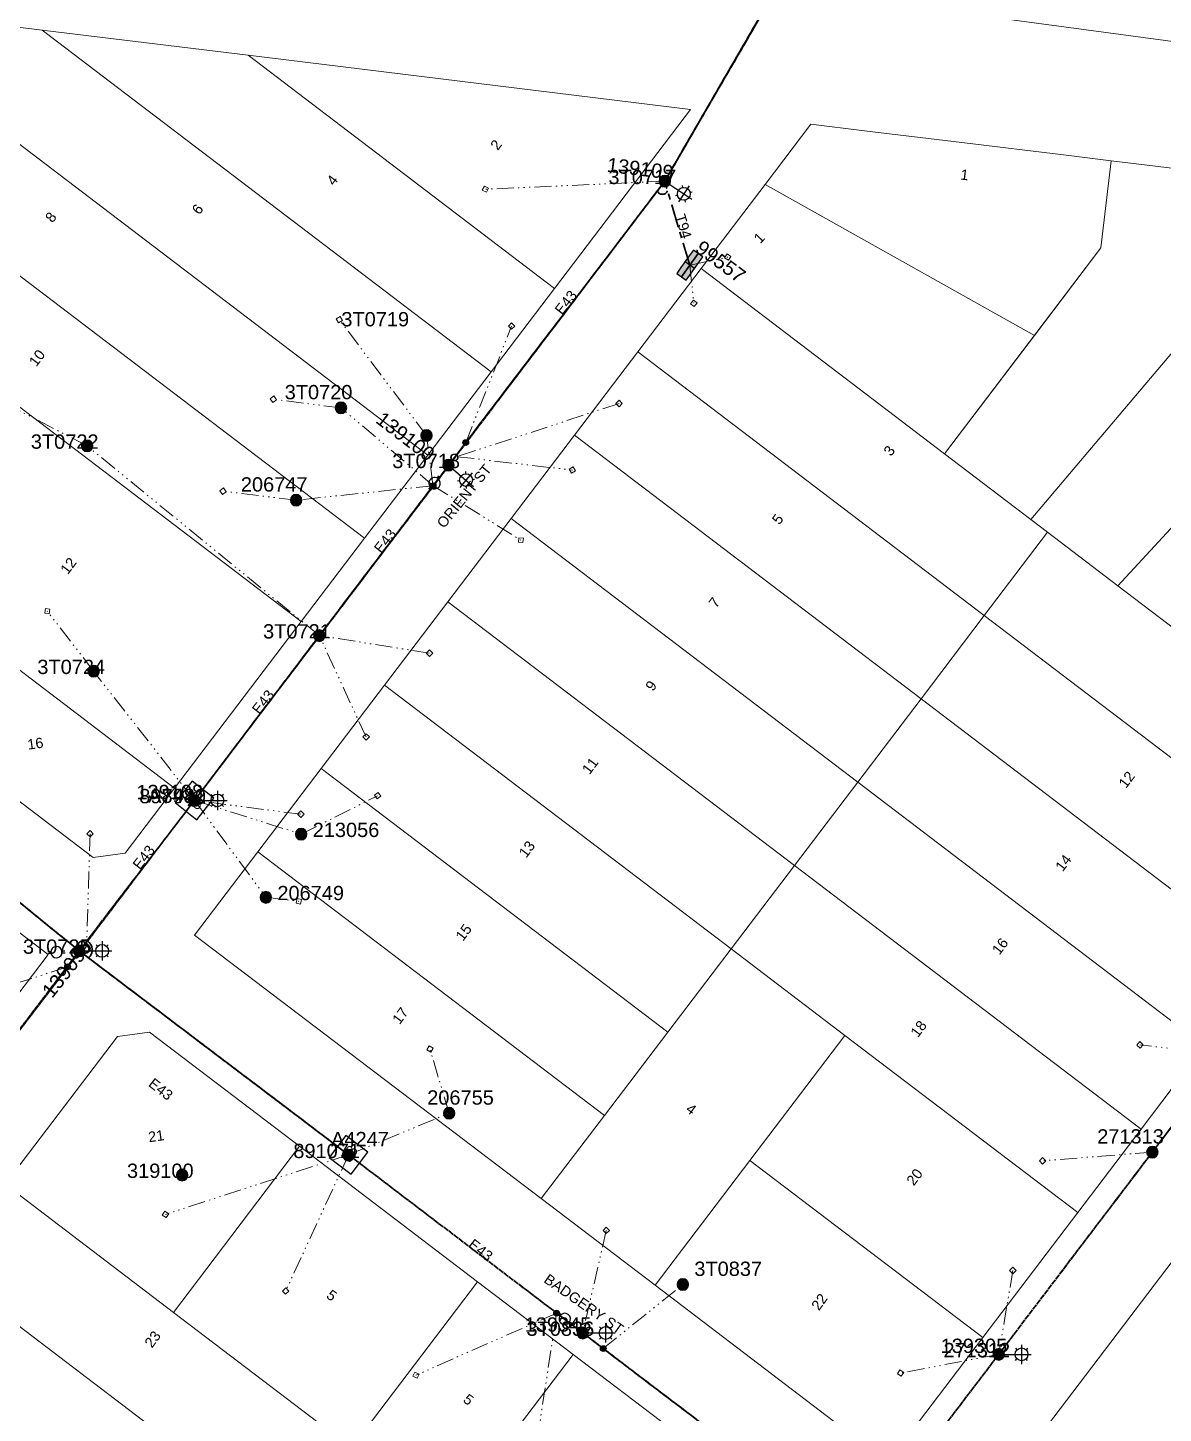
# Model space of a CAD drawing. Header units: metres. Extents: x 264899 to 270320, y 6185871 to 6191197.
# Drawn here: x 267766.3 to 267964.8, y 6186926.6 to 6187168.9 of the extents above; entities that cross this region are included whole.
import ezdxf
from ezdxf.enums import TextEntityAlignment as Align

# ---------------------------------------------------------------- set-up
doc = ezdxf.new("R2010")
doc.units = ezdxf.units.M
for name, pattern in [('Cable Exist OH', [1, 1, 0]), ('Cable Exist UG', [7, 4, -1, 1, -1]), ('PHANTOMX2', [6.6, 3, -0.75, 0.2, -0.75, 0.2, -0.75, 0.2, -0.75])]:
    doc.linetypes.add(name, pattern=pattern)
doc.layers.get('0').update_dxf_attribs({"color": 6})
for name, color, linetype, lineweight in [('_User_HV_Exist', 1, 'Continuous', 35), ('_User_LV_Exist', 5, 'Continuous', 35), ('Cadastre Land Parcels_SP_EXT', 118, 'Continuous', 15), ('Cadastre Roads_SP_EXT', 218, 'Continuous', 15), ('Mains_HV_EXT', 13, 'Continuous', 25), ('Mains_LV_EXT', 163, 'Continuous', 25), ('Mains_SL_EXT', 131, 'Continuous', 25), ('Services_SP_EXT', 42, 'PHANTOMX2', 20)]:
    doc.layers.add(name, color=color, linetype=linetype, lineweight=lineweight)
for name, color, linetype in [('Equip_LV_EXT', 7, 'Continuous'), ('Equip_SP_HV_EXT', 7, 'Continuous'), ('Equip_SP_LV_EXT', 7, 'Continuous'), ('Equip_SP_SL_EXT', 7, 'Continuous'), ('OH_Details_SP_MISC', 7, 'Continuous'), ('SupportsOH_SP_TR_HV_LV_SL_EXT', 7, 'Continuous'), ('SupportsUG_SP_LV_EXT', 7, 'Continuous')]:
    doc.layers.add(name, color=color, linetype=linetype)
doc.layers.get('0').freeze()
doc.styles.add('iecARIAL', font='arial.ttf', dxfattribs={"height": 2})
doc.styles.add('POLE_LABEL', font='arial.ttf', dxfattribs={"height": 2})
doc.styles.add('SL_LABEL', font='arial.ttf', dxfattribs={"height": 2})
doc.styles.get("Standard").update_dxf_attribs({"font": 'arial.ttf'})
doc.linetypes.add('Cable E UG', pattern='A,5,-0.1,["E",Standard,S=1.5,R=0,X=0,Y=-0.75],-1.45', length=6.55)

# ---------------------------------------------------------------- blocks, each defined once
blk = doc.blocks.new('PILLAR_EXT')
blk.add_hatch(color=256).paths.add_polyline_path([(-2.5, 1), (-2.5, -1), (2.5, -1), (2.5, 1)])
for p, q in [((-2.5, 0), (2.5, 0)), ((0, 1), (0, -1))]:
    blk.add_line(p, q)
at = {"ltscale": 10}
blk.add_line((2.5, 0), (-2.5, 0), dxfattribs=at)
blk.add_lwpolyline([(-2.5, -1), (-1.25, -1), (1.25, -1), (2.5, -1), (2.5, 1), (-2.5, 1)], close=True)
at = {"width": 0.9, "flags": 8}
blk.add_attdef('ASSET_NUM', text='', height=2, rotation=90, dxfattribs=at).set_placement((-2, 4), align=Align.MIDDLE_LEFT)
for tag, p, flags in [('OWNED_BY', (0, -0.2), 9), ('STATE', (0, -0.4), 9), ('SUPPORT_TYPE', (0, -0.6), 9), ('STREETNAME', (0, -1.8), 9), ('SUBURB', (0, -2), 1), ('USAGE', (0, -0.8), 9), ('LEGEND', (0, -1), 9), ('LOCATION', (0, -1.2), 9), ('NOTES', (0, -1.4), 9), ('PARENT', (0, -1.6), 9)]:
    blk.add_attdef(tag, p, '', height=0.2, dxfattribs=dict(flags=flags))
blk = doc.blocks.new('LV_OH_LINKS_OPEN_EXT')
for p, q in [((-0.17, 4.97), (-0.17, 5.46)), ((0.17, 4.97), (0.17, 5.46)), ((-0.17, 3), (-0.17, 2.5)), ((0.17, 3), (0.17, 2.5))]:
    blk.add_line(p, q)
blk.add_lwpolyline([(0, 2.99, 1), (0, 4.98, 1)], format="xyb", close=True)
at = {"flags": 9}
for tag, p in [('ACTUAL_STATUS', (0, 0)), ('CONSTRUCTED_VOLTAGE', (0, -0.2)), ('OPERATING_VOLTAGE', (0, -0.6)), ('ORIENTATION', (0, -0.8)), ('OWNED_BY', (0, -1)), ('STATE', (0, -1.2)), ('SWITCH_TYPE', (0, -1.4)), ('NO_PHASES', (0, -0.4)), ('USAGE', (0, -1.6)), ('LEGEND', (0, -1.8)), ('NOTES', (0, -2))]:
    blk.add_attdef(tag, text='', height=0.2, dxfattribs=at).set_placement(p, align=Align.MIDDLE_LEFT)
at = {"flags": 1}
blk.add_attdef('Z', (0, 0), '', height=0.2, dxfattribs=at)
blk = doc.blocks.new('SL_LANTERN_EXT')
at = {"flags": 9}
for tag, p in [('LRATECODE', (-7.4, 0)), ('LOUTREACHVOCAB', (-7.2, 0)), ('LOUTREACH', (-7, 0)), ('LANTNUMBER', (-6.6, 0)), ('LNEW', (-6.4, 0)), ('LMASTVOCAB', (-6.2, 0)), ('LMAST', (-6, 0)), ('LLAMPVOCAB', (-5.8, 0)), ('LLAMP', (-5.6, 0)), ('LEXIST', (-5.4, 0)), ('LCHARGE3PERCENT', (-5.2, 0)), ('LCHARGE3', (-5, 0)), ('LCHARGE2PERCENT', (-4.8, 0)), ('LCHARGE2', (-4.6, 0)), ('LCHARGE1PERCENT', (-4.4, 0)), ('LCHARGE1', (-4.2, 0)), ('LCATEGORY', (-4, 0)), ('LBRACKETVOCAB', (-3.8, 0)), ('LBRACKET', (-3.6, 0)), ('LKINGHEIGHT', (-3.4, 0)), ('CREPLACE', (-3.2, 0)), ('CREMOVE', (-3, 0)), ('CNUMBER', (-2.8, 0)), ('CNEW', (-2.6, 0)), ('CEXIST', (-2.4, 0)), ('USAGE', (-2.2, 0)), ('STATE', (-2, 0)), ('OWNED_BY', (-1.8, 0)), ('ORIENTATION', (-1.6, 0)), ('OPERATING_VOLTAGE', (-1.4, 0)), ('NO_PHASES', (-1.2, 0)), ('LANTERN_TYPE', (-1, 0)), ('LANTERN_PURPOSE', (-0.8, 0)), ('CONTROL_TYPE', (-0.6, 0)), ('CONSTRUCTED_VOLTAGE', (-0.4, 0))]:
    blk.add_attdef(tag, text='', height=0.001, rotation=270, dxfattribs=at).set_placement(p, align=Align.MIDDLE_LEFT)
at = {"style": 'SL_LABEL', "flags": 9}
blk.add_attdef('STREET_CODE', text='', height=0.001, rotation=270, dxfattribs=at).set_placement((0, 0), align=Align.MIDDLE_LEFT)
at = {"flags": 1}
blk.add_attdef('Z', (0, 0), '', height=0.001, rotation=270, dxfattribs=at)
at = {"width": 0.9}
blk.add_attdef('LNUMBER', text='', height=1, dxfattribs=at).set_placement((7, -1), align=Align.MIDDLE_LEFT)
at = {"flags": 9}
for tag, p in [('LREMOVE', (0, -7.6)), ('LREPLACE', (0, -7.8)), ('LTYPE', (0, -8)), ('LTYPEVOCAB', (0, -8.2)), ('LEGEND', (0, -8.4)), ('SUBURB', (0, -8.6)), ('STREETNAME', (0, -8.8)), ('LOCATION', (0, -9)), ('NOTES', (0, -9.2)), ('MAINTAINED_BY', (0, -9.86))]:
    blk.add_attdef(tag, text='', height=0.001, dxfattribs=at).set_placement(p, align=Align.MIDDLE_LEFT)
blk.add_attdef('OPERATED_BY', (0, -9.61), '', height=0.001, dxfattribs=at)
blk.add_wipeout([(5.69, 0), (5.06, -1.06), (4, -1.69), (2.94, -1.06), (2.31, 0), (2.94, 1.06), (4, 1.69), (5.06, 1.06)])
for p, q in [((0, 0), (4, 0)), ((2.94, 1.06), (3.2, 0.8)), ((4, 1.69), (4, 0)), ((5.06, 1.06), (4.8, 0.8)), ((2.94, -1.06), (3.2, -0.8)), ((4, 0), (5.69, 0)), ((4, 0), (4, -1.69)), ((5.06, -1.06), (4.8, -0.8))]:
    blk.add_line(p, q)
blk.add_circle((4, 0), 1.12)
blk = doc.blocks.new('*U234')
at = {"flags": 9}
for tag, p in [('LRATECODE', (-7.4, 0)), ('LOUTREACHVOCAB', (-7.2, 0)), ('LOUTREACH', (-7, 0)), ('LANTNUMBER', (-6.6, 0)), ('LNEW', (-6.4, 0)), ('LMASTVOCAB', (-6.2, 0)), ('LMAST', (-6, 0)), ('LLAMPVOCAB', (-5.8, 0)), ('LLAMP', (-5.6, 0)), ('LEXIST', (-5.4, 0)), ('LCHARGE3PERCENT', (-5.2, 0)), ('LCHARGE3', (-5, 0)), ('LCHARGE2PERCENT', (-4.8, 0)), ('LCHARGE2', (-4.6, 0)), ('LCHARGE1PERCENT', (-4.4, 0)), ('LCHARGE1', (-4.2, 0)), ('LCATEGORY', (-4, 0)), ('LBRACKETVOCAB', (-3.8, 0)), ('LBRACKET', (-3.6, 0)), ('LKINGHEIGHT', (-3.4, 0)), ('CREPLACE', (-3.2, 0)), ('CREMOVE', (-3, 0)), ('CNUMBER', (-2.8, 0)), ('CNEW', (-2.6, 0)), ('CEXIST', (-2.4, 0)), ('USAGE', (-2.2, 0)), ('STATE', (-2, 0)), ('OWNED_BY', (-1.8, 0)), ('ORIENTATION', (-1.6, 0)), ('OPERATING_VOLTAGE', (-1.4, 0)), ('NO_PHASES', (-1.2, 0)), ('LANTERN_TYPE', (-1, 0)), ('LANTERN_PURPOSE', (-0.8, 0)), ('CONTROL_TYPE', (-0.6, 0)), ('CONSTRUCTED_VOLTAGE', (-0.4, 0))]:
    blk.add_attdef(tag, text='', height=0.001, rotation=270, dxfattribs=at).set_placement(p, align=Align.MIDDLE_LEFT)
at = {"style": 'SL_LABEL', "flags": 9}
blk.add_attdef('STREET_CODE', text='', height=0.001, rotation=270, dxfattribs=at).set_placement((0, 0), align=Align.MIDDLE_LEFT)
at = {"flags": 1}
blk.add_attdef('Z', (0, 0), '', height=0.001, rotation=270, dxfattribs=at)
at = {"flags": 9}
for tag, p in [('LREMOVE', (0, -7.6)), ('LREPLACE', (0, -7.8)), ('LTYPE', (0, -8)), ('LTYPEVOCAB', (0, -8.2)), ('LEGEND', (0, -8.4)), ('SUBURB', (0, -8.6)), ('STREETNAME', (0, -8.8)), ('LOCATION', (0, -9)), ('NOTES', (0, -9.2)), ('MAINTAINED_BY', (0, -9.86))]:
    blk.add_attdef(tag, text='', height=0.001, dxfattribs=at).set_placement(p, align=Align.MIDDLE_LEFT)
blk.add_attdef('OPERATED_BY', (0, -9.61), '', height=0.001, dxfattribs=at)
blk.add_wipeout([(4.33, -3.69), (3.16, -4.09), (1.95, -3.88), (1.55, -2.71), (1.76, -1.5), (2.93, -1.1), (4.14, -1.31), (4.54, -2.48)])
for p, q in [((0, 0), (3.04, -2.59)), ((2.93, -1.1), (2.95, -1.47)), ((4.14, -1.31), (3.04, -2.59)), ((1.55, -2.71), (1.92, -2.68)), ((3.04, -2.59), (1.95, -3.88)), ((3.04, -2.59), (4.33, -3.69)), ((3.16, -4.09), (3.13, -3.72)), ((4.54, -2.48), (4.17, -2.51))]:
    blk.add_line(p, q)
blk.add_circle((3.04, -2.59), 1.12)
at = {"width": 0.9}
blk.add_attdef('LNUMBER', text='', height=1, rotation=319.5603, dxfattribs=at).set_placement((4.68, -5.3), align=Align.MIDDLE_LEFT)
blk = doc.blocks.new('*U233')
at = {"flags": 9}
for tag, p in [('LRATECODE', (-7.4, 0)), ('LOUTREACHVOCAB', (-7.2, 0)), ('LOUTREACH', (-7, 0)), ('LANTNUMBER', (-6.6, 0)), ('LNEW', (-6.4, 0)), ('LMASTVOCAB', (-6.2, 0)), ('LMAST', (-6, 0)), ('LLAMPVOCAB', (-5.8, 0)), ('LLAMP', (-5.6, 0)), ('LEXIST', (-5.4, 0)), ('LCHARGE3PERCENT', (-5.2, 0)), ('LCHARGE3', (-5, 0)), ('LCHARGE2PERCENT', (-4.8, 0)), ('LCHARGE2', (-4.6, 0)), ('LCHARGE1PERCENT', (-4.4, 0)), ('LCHARGE1', (-4.2, 0)), ('LCATEGORY', (-4, 0)), ('LBRACKETVOCAB', (-3.8, 0)), ('LBRACKET', (-3.6, 0)), ('LKINGHEIGHT', (-3.4, 0)), ('CREPLACE', (-3.2, 0)), ('CREMOVE', (-3, 0)), ('CNUMBER', (-2.8, 0)), ('CNEW', (-2.6, 0)), ('CEXIST', (-2.4, 0)), ('USAGE', (-2.2, 0)), ('STATE', (-2, 0)), ('OWNED_BY', (-1.8, 0)), ('ORIENTATION', (-1.6, 0)), ('OPERATING_VOLTAGE', (-1.4, 0)), ('NO_PHASES', (-1.2, 0)), ('LANTERN_TYPE', (-1, 0)), ('LANTERN_PURPOSE', (-0.8, 0)), ('CONTROL_TYPE', (-0.6, 0)), ('CONSTRUCTED_VOLTAGE', (-0.4, 0))]:
    blk.add_attdef(tag, text='', height=0.001, rotation=270, dxfattribs=at).set_placement(p, align=Align.MIDDLE_LEFT)
at = {"style": 'SL_LABEL', "flags": 9}
blk.add_attdef('STREET_CODE', text='', height=0.001, rotation=270, dxfattribs=at).set_placement((0, 0), align=Align.MIDDLE_LEFT)
at = {"flags": 1}
blk.add_attdef('Z', (0, 0), '', height=0.001, rotation=270, dxfattribs=at)
at = {"flags": 9}
for tag, p in [('LREMOVE', (0, -7.6)), ('LREPLACE', (0, -7.8)), ('LTYPE', (0, -8)), ('LTYPEVOCAB', (0, -8.2)), ('LEGEND', (0, -8.4)), ('SUBURB', (0, -8.6)), ('STREETNAME', (0, -8.8)), ('LOCATION', (0, -9)), ('NOTES', (0, -9.2)), ('MAINTAINED_BY', (0, -9.86))]:
    blk.add_attdef(tag, text='', height=0.001, dxfattribs=at).set_placement(p, align=Align.MIDDLE_LEFT)
blk.add_attdef('OPERATED_BY', (0, -9.61), '', height=0.001, dxfattribs=at)
blk.add_wipeout([(4.74, -3.14), (3.63, -3.68), (2.4, -3.62), (1.86, -2.51), (1.93, -1.28), (3.04, -0.74), (4.27, -0.8), (4.8, -1.91)])
for p, q in [((0, 0), (3.33, -2.21)), ((3.33, -2.21), (2.4, -3.62)), ((3.04, -0.74), (3.11, -1.11)), ((4.27, -0.8), (3.33, -2.21)), ((3.33, -2.21), (4.74, -3.14)), ((4.8, -1.91), (4.44, -1.99)), ((1.86, -2.51), (2.23, -2.43)), ((3.63, -3.68), (3.56, -3.31))]:
    blk.add_line(p, q)
blk.add_circle((3.33, -2.21), 1.12)
at = {"width": 0.9}
blk.add_attdef('LNUMBER', text='', height=1, rotation=326.4506, dxfattribs=at).set_placement((5.28, -4.7), align=Align.MIDDLE_LEFT)
blk = doc.blocks.new('CCP_EXT')
at = {"flags": 9}
blk.add_attdef('NOTES', text='', height=0.2, dxfattribs=at).set_placement((0, -2), align=Align.MIDDLE_LEFT)
blk.add_wipeout([(0, 0.57), (0.57, 0), (0, -0.57), (-0.57, 0)])
blk.add_lwpolyline([(-0.57, 0), (0, 0.57), (0.57, 0), (0, -0.57), (-0.57, 0)])
at = {"flags": 1}
blk.add_attdef('Z', (0, 0), '', height=0.2, dxfattribs=at)
at = {"flags": 9}
for tag, p in [('CCP_TYPE', (0, 0)), ('CONSTRUCTED_VOLTAGE', (0, -0.2)), ('OPERATING_VOLTAGE', (0, -0.6)), ('ORIENTATION', (0, -0.8)), ('OWNED_BY', (0, -1)), ('STATE', (0, -1.8)), ('NO_PHASES', (0, -0.4)), ('USAGE', (0, -1.2)), ('LEGEND', (0, -1.4)), ('LIFE_SUPPORT', (0, -1.6))]:
    blk.add_attdef(tag, text='', height=0.2, dxfattribs=at).set_placement(p, align=Align.MIDDLE_LEFT)
blk = doc.blocks.new('POLE_EXT')
blk.add_hatch(color=256).paths.add_polyline_path([(-1, 0, 1), (1, 0, 1)])
blk.add_lwpolyline([(-1, 0, 1), (1, 0, 1)], format="xyb", close=True)
at = {"flags": 8}
blk.add_attdef('pNumber', text='', height=2, dxfattribs=at).set_placement((2.5, 2.5), align=Align.MIDDLE_CENTER)
at = {"style": 'POLE_LABEL', "flags": 9}
for tag, p in [('STRUCTURE_PLANT_NUMBER', (1.35, 0.03)), ('STREET_CODE', (1.35, -0.2))]:
    blk.add_attdef(tag, text='', height=0.2, dxfattribs=at).set_placement(p, align=Align.MIDDLE_LEFT)
at = {"flags": 9}
for tag, p in [('OWNED_BY', (1.35, -0.4)), ('SPECIAL_USE', (1.35, -0.8)), ('STATE', (1.35, -1)), ('cLV', (1.35, -1.4)), ('hDepth', (1.35, -1.6)), ('hDia', (1.35, -1.8)), ('cHV', (1.35, -2)), ('PARENT', (1.35, -0.6)), ('USAGE', (1.35, -1.2)), ('LBRACKET', (1.35, -2.2)), ('LExisting', (1.35, -2.4)), ('cLinedev', (1.35, -3.4)), ('pExisting', (1.35, -3.8)), ('pFooting', (1.35, -4.4)), ('pNew', (1.35, -4.6)), ('LANTNUMBER', (1.35, -2.6)), ('LOther', (1.35, -2.8)), ('LRemove', (1.35, -3)), ('LEGEND', (1.35, -3.2)), ('LOCATION', (1.35, -3.6)), ('PFNUMBER', (1.35, -4)), ('NEWPFNUMBER', (1.35, -4.2)), ('pRelocate', (1.35, -5)), ('pRemove', (1.35, -5.2)), ('pReplace', (1.35, -5.4)), ('pStay', (1.35, -5.6)), ('pType', (1.35, -5.8)), ('cspan', (1.35, -6)), ('STREETNAME', (1.35, -6.2)), ('SUBURB', (1.35, -6.4)), ('OPERATED_BY', (1.36, -7.01)), ('NOTES', (1.35, -6.6)), ('MAINTAINED_BY', (1.36, -6.81))]:
    blk.add_attdef(tag, text='', height=0.2, dxfattribs=at).set_placement(p, align=Align.MIDDLE_LEFT)
at = {"flags": 1}
blk.add_attdef('Z', (1.35, -7.33), '', height=0.2, dxfattribs=at)
blk = doc.blocks.new('*U235')
blk.add_hatch(color=256).paths.add_polyline_path([(-1, 0, 1), (1, 0, 1)])
blk.add_lwpolyline([(-1, 0, 1), (1, 0, 1)], format="xyb", close=True)
at = {"flags": 8}
blk.add_attdef('pNumber', text='', height=2, dxfattribs=at).set_placement((-2.53, 20.08), align=Align.MIDDLE_CENTER)
at = {"style": 'POLE_LABEL', "flags": 9}
for tag, p in [('STRUCTURE_PLANT_NUMBER', (-3.67, 17.6)), ('STREET_CODE', (-3.67, 17.38))]:
    blk.add_attdef(tag, text='', height=0.2, dxfattribs=at).set_placement(p, align=Align.MIDDLE_LEFT)
at = {"flags": 9}
for tag, p in [('OWNED_BY', (-3.67, 17.18)), ('PARENT', (-3.67, 16.98)), ('SPECIAL_USE', (-3.67, 16.78)), ('STATE', (-3.67, 16.58)), ('cLV', (-3.67, 16.18)), ('cHV', (-3.67, 15.58)), ('USAGE', (-3.67, 16.38)), ('hDepth', (-3.67, 15.98)), ('hDia', (-3.67, 15.78)), ('LBRACKET', (-3.67, 15.38)), ('LExisting', (-3.67, 15.18)), ('LANTNUMBER', (-3.67, 14.98)), ('LOther', (-3.67, 14.78)), ('LRemove', (-3.67, 14.58)), ('cLinedev', (-3.67, 14.18)), ('pExisting', (-3.67, 13.78)), ('pFooting', (-3.67, 13.18)), ('pNew', (-3.67, 12.98)), ('pRelocate', (-3.67, 12.58)), ('pRemove', (-3.67, 12.38)), ('pReplace', (-3.67, 12.18)), ('LEGEND', (-3.67, 14.38)), ('LOCATION', (-3.67, 13.98)), ('PFNUMBER', (-3.67, 13.58)), ('NEWPFNUMBER', (-3.67, 13.38)), ('pStay', (-3.67, 11.98)), ('pType', (-3.67, 11.78)), ('cspan', (-3.67, 11.58)), ('STREETNAME', (-3.67, 11.38)), ('SUBURB', (-3.67, 11.18)), ('OPERATED_BY', (-3.67, 10.56)), ('NOTES', (-3.67, 10.98)), ('MAINTAINED_BY', (-3.67, 10.76))]:
    blk.add_attdef(tag, text='', height=0.2, dxfattribs=at).set_placement(p, align=Align.MIDDLE_LEFT)
at = {"flags": 1}
blk.add_attdef('Z', (-3.67, 10.25), '', height=0.2, dxfattribs=at)
blk = doc.blocks.new('HV_LOAD_BREAK_EXT')
blk.add_lwpolyline([(-2.4, -2.4), (2.4, -2.4), (2.4, 2.4), (-2.4, 2.4)], close=True)
at = {"insert": (-1.1, 0.99), "char_height": 2, "width": 2.9628, "attachment_point": 1}
blk.add_mtext('{\\Fisocp|c0;LB}', dxfattribs=at)
for tag, height, flags, p in [('ASSET_NUM', 2.5, 8, (2, 2)), ('STREET_CODE', 0.2, 9, (1.5, 0)), ('ACTUAL_STATUS', 0.2, 9, (1.5, -0.2)), ('CONSTRUCTED_VOLTAGE', 0.2, 9, (1.5, -0.4)), ('OPERATING_VOLTAGE', 0.2, 9, (1.5, -0.8)), ('ORIENTATION', 0.2, 9, (1.5, -1)), ('OWNED_BY', 0.2, 9, (1.5, -1.2)), ('OPERATED_BY', 0.2, 9, (1.5, -1.4)), ('STATE', 0.2, 9, (1.5, -1.8)), ('SWITCH_TYPE', 0.2, 9, (1.5, -2)), ('NO_PHASES', 0.2, 9, (1.5, -0.6)), ('MAINTAINED_BY', 0.2, 9, (1.5, -1.6)), ('USAGE', 0.2, 9, (1.5, -2.2)), ('LEGEND', 0.2, 9, (1.5, -2.4)), ('STREETNAME', 0.2, 9, (1.5, -2.8)), ('SUBURB', 0.2, 9, (1.5, -3)), ('Z', 0.2, 1, (1.5, -3.6)), ('LOCATION', 0.2, 9, (1.5, -2.6)), ('NOTES', 0.2, 9, (1.5, -3.2)), ('LABEL_ALIGNMENT', 0.2, 9, (1.5, -3.4))]:
    blk.add_attdef(tag, text='', height=height, dxfattribs=dict(flags=flags)).set_placement(p, align=Align.MIDDLE_LEFT)
blk = doc.blocks.new('CONNECTOR_NODE_EXT')
h = blk.add_hatch(color=256)
edge = h.paths.add_edge_path()
edge.add_arc((0, 0), 0.5, 0, 360)
blk.add_circle((0, 0), 0.5)
at = {"flags": 1}
blk.add_attdef('Z', (0, 0), '', height=0.2, dxfattribs=at)
at = {"flags": 9}
for tag, p in [('CONNECTOR_TYPE', (0, 0)), ('CONSTRUCTED_VOLTAGE', (0, -0.2)), ('OPERATING_VOLTAGE', (0, -0.6)), ('ORIENTATION', (0, -0.8)), ('SUBTYPE', (0, -1)), ('NO_PHASES', (0, -0.4)), ('USAGE', (0, -1.2)), ('NOTES', (0, -1.4))]:
    blk.add_attdef(tag, text='', height=0.2, dxfattribs=at).set_placement(p, align=Align.MIDDLE_LEFT)

msp = doc.modelspace()

# ---------------------------------------------------------------- linework, layer by layer
at = {"layer": '_User_LV_Exist', "linetype": 'Cable Exist OH'}
msp.add_lwpolyline([(267962.87, 6186972.27), (267975.82, 6186989.3)], dxfattribs=at)
at = {"layer": 'Cadastre Land Parcels_SP_EXT', "linetype": 'Continuous'}
for points in [[(268050.39, 6187176.95), (267930.75, 6187193.12), (267928.46, 6187176.05), (267927.87, 6187171.67), (267987.7, 6187163.64), (268047.52, 6187155.62), (268050.39, 6187176.95)], [(267836.21, 6187094.17), (267732.78, 6187172.87), (267730.61, 6187173.14), (267728.04, 6187153.49), (267825.14, 6187079.61), (267836.21, 6187094.17)], [(267847.28, 6187108.73), (267768.78, 6187168.47), (267732.78, 6187172.87), (267836.21, 6187094.17), (267847.28, 6187108.73)], [(267858.35, 6187123.3), (267804.78, 6187164.07), (267768.78, 6187168.47), (267847.28, 6187108.73), (267858.35, 6187123.3)], [(267882.15, 6187154.6), (267804.78, 6187164.07), (267858.35, 6187123.3), (267882.15, 6187154.6)], [(267825.14, 6187079.61), (267728.04, 6187153.49), (267725.3, 6187132.61), (267746.21, 6187116.7), (267814.08, 6187065.05), (267825.14, 6187079.61)], [(267953.85, 6187130.38), (267955.68, 6187145.63), (267947.81, 6187146.59), (267929.58, 6187148.82), (267912.54, 6187150.89), (267903.18, 6187152.04), (267895.17, 6187141.49), (267942.24, 6187115.1), (267953.85, 6187130.38)], [(267985.68, 6187122.99), (267974.24, 6187124.38), (267976.49, 6187143.09), (267955.68, 6187145.63), (267953.85, 6187130.38), (267926.51, 6187094.39), (267941.62, 6187082.89), (267973.81, 6187120.91), (267984.32, 6187119.63), (268038.56, 6187078.55), (268040.67, 6187081.33), (267985.68, 6187122.99)], [(267942.24, 6187115.1), (267895.17, 6187141.49), (267883.97, 6187126.76), (267926.51, 6187094.39), (267942.24, 6187115.1)], [(267951.37, 6186891.98), (268027.65, 6186987.38), (268104.55, 6187083.54), (268135.08, 6187122.3), (268099.25, 6187128.08), (267931.43, 6186907.18), (267924.18, 6186897.63), (267920.37, 6186892.61), (267939.94, 6186877.7), (267951.37, 6186891.98)], [(267944.55, 6187080.66), (267941.62, 6187082.89), (267926.51, 6187094.39), (267883.97, 6187126.76), (267872.9, 6187112.2), (267933.49, 6187066.09), (267944.55, 6187080.66)], [(267984.32, 6187119.63), (267973.81, 6187120.91), (267941.62, 6187082.89), (267944.55, 6187080.66), (267956.83, 6187071.32), (267968.22, 6187083.58), (267979.98, 6187096.24), (267992.13, 6187109.32), (268036.44, 6187075.76), (268038.56, 6187078.55), (267984.32, 6187119.63)], [(267814.08, 6187065.05), (267746.21, 6187116.7), (267740.73, 6187074.9), (267791.94, 6187035.92), (267814.08, 6187065.05)], [(267933.49, 6187066.09), (267872.9, 6187112.2), (267861.84, 6187097.63), (267922.42, 6187051.53), (267933.49, 6187066.09)], [(267922.42, 6187051.53), (267861.84, 6187097.63), (267850.77, 6187083.06), (267911.36, 6187036.96), (267922.42, 6187051.53)], [(268015.29, 6187047.92), (267968.22, 6187083.58), (267956.83, 6187071.32), (268005.14, 6187034.55), (268015.29, 6187047.92)], [(267911.36, 6187036.96), (267850.77, 6187083.06), (267839.7, 6187068.5), (267900.29, 6187022.39), (267911.36, 6187036.96)], [(268005.14, 6187034.55), (267956.83, 6187071.32), (267944.55, 6187080.66), (267933.49, 6187066.09), (267994.07, 6187019.99), (268005.14, 6187034.55)], [(267783.29, 6187024.54), (267791.94, 6187035.92), (267740.73, 6187074.9), (267737.99, 6187054), (267777.69, 6187023.78), (267783.29, 6187024.54)], [(267900.29, 6187022.39), (267839.7, 6187068.5), (267828.64, 6187053.93), (267889.22, 6187007.83), (267900.29, 6187022.39)], [(267994.07, 6187019.99), (267933.49, 6187066.09), (267922.42, 6187051.53), (267983.01, 6187005.42), (267994.07, 6187019.99)], [(267889.22, 6187007.83), (267828.64, 6187053.93), (267817.57, 6187039.36), (267878.16, 6186993.26), (267889.22, 6187007.83)], [(267983.01, 6187005.42), (267922.42, 6187051.53), (267911.36, 6187036.96), (267971.94, 6186990.85), (267983.01, 6187005.42)], [(267878.16, 6186993.26), (267817.57, 6187039.36), (267806.5, 6187024.8), (267867.09, 6186978.69), (267878.16, 6186993.26)], [(267971.94, 6186990.85), (267911.36, 6187036.96), (267900.29, 6187022.39), (267960.88, 6186976.28), (267971.94, 6186990.85)], [(267769.81, 6187006.81), (267732.8, 6187034.96), (267710.68, 6187005.85), (267747.69, 6186977.69), (267769.81, 6187006.81)], [(267867.09, 6186978.69), (267806.5, 6187024.8), (267795.44, 6187010.23), (267856.03, 6186964.13), (267867.09, 6186978.69)], [(267960.88, 6186976.28), (267900.29, 6187022.39), (267889.22, 6187007.83), (267909.12, 6186992.69), (267949.82, 6186961.71), (267960.88, 6186976.28)], [(267892.52, 6186970.83), (267909.12, 6186992.69), (267889.22, 6187007.83), (267878.16, 6186993.26), (267867.09, 6186978.69), (267856.03, 6186964.13), (267875.92, 6186948.99), (267892.52, 6186970.83)], [(267813.79, 6186973.29), (267787.54, 6186993.26), (267781.93, 6186992.5), (267762.31, 6186966.67), (267791.73, 6186944.24), (267813.79, 6186973.29)], [(267949.82, 6186961.71), (267909.12, 6186992.69), (267892.52, 6186970.83), (267933.22, 6186939.86), (267949.82, 6186961.71)], [(267844.91, 6186949.6), (267813.79, 6186973.29), (267791.73, 6186944.24), (267822.83, 6186920.53), (267844.91, 6186949.6)], [(267933.22, 6186939.86), (267892.52, 6186970.83), (267875.92, 6186948.99), (267916.62, 6186918.01), (267933.22, 6186939.86)], [(267822.83, 6186920.53), (267791.73, 6186944.24), (267762.31, 6186966.67), (267751.24, 6186952.11), (267811.76, 6186905.96), (267822.83, 6186920.53)], [(267811.76, 6186905.96), (267751.24, 6186952.11), (267740.18, 6186937.54), (267800.7, 6186891.39), (267811.76, 6186905.96)], [(267861.62, 6186936.88), (267844.91, 6186949.6), (267822.83, 6186920.53), (267839.53, 6186907.79), (267861.62, 6186936.88)], [(267878.33, 6186924.16), (267861.62, 6186936.88), (267839.53, 6186907.79), (267856.23, 6186895.06), (267878.33, 6186924.16)]]:
    msp.add_lwpolyline(points, close=True, dxfattribs=at)
at = {"layer": 'Mains_LV_EXT', "linetype": 'Continuous'}
for points in [[(267876.31, 6187140.37, 0.684414), (267878.11, 6187140.38)], [(267776.87, 6187006.23, 0.510189), (267776.68, 6187009.2)]]:
    msp.add_lwpolyline(points, format="xyb", dxfattribs=at)
at = {"layer": 'Mains_LV_EXT', "linetype": 'Cable Exist OH'}
msp.add_lwpolyline([(267962.87, 6186972.27), (267975.82, 6186989.3)], dxfattribs=at)
at = {"layer": 'Services_SP_EXT'}
msp.add_lwpolyline([(267822.34, 6186971.8), (267839.92, 6186979.07)], dxfattribs=at)

# ---------------------------------------------------------------- block references
at = {"layer": 'Equip_SP_HV_EXT'}
ref = msp.add_blockref('HV_LOAD_BREAK_EXT', (267822.34, 6186971.8), dxfattribs=dict(at, rotation=53.19183841850954))
ref.add_attrib('ASSET_NUM', 'A4247', dxfattribs={"layer": '0', "height": 2.5}).set_placement((267824.34, 6186972.55), align=Align.BOTTOM_CENTER)
at = {"layer": 'Equip_SP_LV_EXT'}
for p, rotation in [((267839.83, 6187092.38), 141.9441094132716), ((267775.26, 6187007.46), 93.36503493453333), ((267863.29, 6186940.64), 52.05184241587069)]:
    msp.add_blockref('LV_OH_LINKS_OPEN_EXT', p, dxfattribs=dict(at, rotation=rotation))
at = {"layer": 'SupportsOH_SP_TR_HV_LV_SL_EXT'}
ref = msp.add_blockref('POLE_EXT', (267821.02, 6187102.42), dxfattribs=at)
ref.add_attrib('ASSET_NUM', '3T0720', dxfattribs={"layer": '0', "height": 2.5, "style": 'POLE_LABEL'}).set_placement((267823.02, 6187103.17), align=Align.BOTTOM_RIGHT)
ref = msp.add_blockref('POLE_EXT', (267776.64, 6187095.77), dxfattribs=at)
ref.add_attrib('ASSET_NUM', '3T0722', dxfattribs={"layer": '0', "height": 2.5, "style": 'POLE_LABEL'}).set_placement((267778.64, 6187096.52), align=Align.MIDDLE_RIGHT)
ref = msp.add_blockref('POLE_EXT', (267813.17, 6187086.28), dxfattribs=at)
ref.add_attrib('ASSET_NUM', '206747', dxfattribs={"layer": '0', "height": 2.5, "style": 'POLE_LABEL'}).set_placement((267815.17, 6187087.03), align=Align.BOTTOM_RIGHT)
ref = msp.add_blockref('POLE_EXT', (267817.24, 6187062.59), dxfattribs=at)
ref.add_attrib('ASSET_NUM', '3T0721', dxfattribs={"layer": '0', "height": 2.5, "style": 'POLE_LABEL'}).set_placement((267819.24, 6187063.34), align=Align.MIDDLE_RIGHT)
ref = msp.add_blockref('POLE_EXT', (267777.78, 6187056.37), dxfattribs=at)
ref.add_attrib('ASSET_NUM', '3T0724', dxfattribs={"layer": '0', "height": 2.5, "style": 'POLE_LABEL'}).set_placement((267779.78, 6187057.12), align=Align.MIDDLE_RIGHT)
ref = msp.add_blockref('POLE_EXT', (267839.92, 6186979.07), dxfattribs=at)
ref.add_attrib('ASSET_NUM', '206755', dxfattribs={"layer": '0', "height": 2.5, "style": 'POLE_LABEL'}).set_placement((267841.92, 6186979.82), align=Align.BOTTOM_CENTER)
ref = msp.add_blockref('POLE_EXT', (267962.87, 6186972.27), dxfattribs=at)
ref.add_attrib('ASSET_NUM', '271313', dxfattribs={"layer": '0', "height": 2.5, "style": 'POLE_LABEL'}).set_placement((267964.87, 6186973.02), align=Align.BOTTOM_RIGHT)
ref = msp.add_blockref('POLE_EXT', (267822.34, 6186971.73), dxfattribs=at)
ref.add_attrib('ASSET_NUM', '891071', dxfattribs={"layer": '0', "height": 2.5, "style": 'POLE_LABEL'}).set_placement((267824.34, 6186972.48), align=Align.MIDDLE_RIGHT)
ref = msp.add_blockref('POLE_EXT', (267793.26, 6186968.26), dxfattribs=at)
ref.add_attrib('ASSET_NUM', '319100', dxfattribs={"layer": '0', "height": 2.5, "style": 'POLE_LABEL'}).set_placement((267795.26, 6186969.01), align=Align.MIDDLE_RIGHT)
ref = msp.add_blockref('POLE_EXT', (267880.79, 6186949.12), dxfattribs=at)
ref.add_attrib('ASSET_NUM', '3T0837', dxfattribs={"layer": '0', "height": 2.5, "style": 'POLE_LABEL'}).set_placement((267882.79, 6186949.87), align=Align.BOTTOM_LEFT)
at = {"layer": 'SupportsUG_SP_LV_EXT'}
ref = msp.add_blockref('PILLAR_EXT', (267881.99, 6187127.38), dxfattribs=dict(at, rotation=234.2769412558067))
ref.add_attrib('ASSET_NUM', '99557', dxfattribs={"layer": '0', "height": 2.5, "rotation": 323.5337, "style": 'iecARIAL'}).set_placement((267883.49, 6187130.88), align=Align.MIDDLE_LEFT)

# ---------------------------------------------------------------- texts
at = {"layer": 'Cadastre Land Parcels_SP_EXT'}
for s, rotation, p in [('2', 53.1241, (267848.43, 6187147.32)), ('1', 353.0377, (267929.24, 6187142.36)), ('4', 53.01, (267819.8, 6187141.14)), ('6', 53.6097, (267796.26, 6187136.06)), ('8', 51.334, (267770.56, 6187134.66)), ('1', 46.0073, (267894.3, 6187131.02)), ('10', 53.01, (267767.75, 6187109.49)), ('3', 53.01, (267917.17, 6187093.83)), ('5', 53.01, (267897.66, 6187081.86)), ('12', 53.01, (267773.24, 6187073.14)), ('7', 53.01, (267886.6, 6187067.29)), ('9', 53.01, (267875.53, 6187052.73)), ('16', 8.018, (267766.33, 6187042.63)), ('11', 53.01, (267864.46, 6187038.16)), ('12', 53.01, (267958.25, 6187035.76)), ('13', 53.01, (267853.4, 6187023.6)), ('14', 53.01, (267947.18, 6187021.19)), ('15', 53.01, (267842.33, 6187009.03)), ('16', 53.01, (267936.12, 6187006.62)), ('17', 53.01, (267831.26, 6186994.46)), ('18', 53.01, (267921.87, 6186992.18)), ('4', 323.0056, (267881.15, 6186979.49)), ('21', 7.974, (267787.46, 6186973.99)), ('20', 53.01, (267921.17, 6186966.27)), ('5', 323.1, (267818.31, 6186946.92)), ('22', 54.2401, (267904.57, 6186944.42)), ('23', 53.01, (267787.97, 6186937.9)), ('5', 323.1, (267842.22, 6186928.7))]:
    msp.add_text(s, height=1.8, rotation=rotation, dxfattribs=at).set_placement(p)
at = {"layer": 'Mains_LV_EXT'}
for s, rotation, p in [('T94', 286.656, (267879.42, 6187135.98)), ('E43', 51.9083, (267859.66, 6187118.55)), ('E43', 51.9083, (267828.06, 6187076.83)), ('E43', 51.9083, (267806.73, 6187048.69)), ('E43', 51.9083, (267785.87, 6187021.51)), ('E43', 322.0156, (267787.21, 6186983.94)), ('E43', 322.0156, (267843.13, 6186955.82))]:
    msp.add_text(s, height=1.8, rotation=rotation, dxfattribs=at).set_placement(p)

# ---------------------------------------------------------------- next in the draw order: block references
at = {"layer": 'Equip_SP_SL_EXT'}
ref = msp.add_blockref('*U233', (267877.62, 6187142.05), dxfattribs=at)
ref.add_attrib('ASSET_NUM', '139109', dxfattribs={"layer": '0', "height": 2.5, "rotation": 353.0386, "style": 'iecARIAL'}).set_placement((267879.12, 6187143.55), align=Align.MIDDLE_RIGHT)
ref = msp.add_blockref('*U234', (267839.83, 6187092.38), dxfattribs=at)
ref.add_attrib('ASSET_NUM', '139100', dxfattribs={"layer": '0', "height": 2.5, "rotation": 322.5896, "style": 'iecARIAL'}).set_placement((267836.93, 6187093.88), align=Align.MIDDLE_RIGHT)
ref = msp.add_blockref('SL_LANTERN_EXT', (267795.41, 6187033.77), dxfattribs=at)
ref.add_attrib('ASSET_NUM', '139108', dxfattribs={"layer": '0', "height": 2.5, "rotation": 0.1884, "style": 'iecARIAL'}).set_placement((267796.91, 6187035.27), align=Align.MIDDLE_RIGHT)
ref = msp.add_blockref('SL_LANTERN_EXT', (267775.26, 6187007.46), dxfattribs=at)
ref.add_attrib('ASSET_NUM', '139099', dxfattribs={"layer": '0', "height": 2.5, "rotation": 51.6966, "style": 'iecARIAL'}).set_placement((267776.76, 6187008.96), align=Align.MIDDLE_RIGHT)
ref = msp.add_blockref('SL_LANTERN_EXT', (267863.29, 6186940.64), dxfattribs=at)
ref.add_attrib('ASSET_NUM', '139345', dxfattribs={"layer": '0', "height": 2.5, "rotation": 0.1549, "style": 'iecARIAL'}).set_placement((267864.79, 6186942.14), align=Align.MIDDLE_RIGHT)
ref = msp.add_blockref('SL_LANTERN_EXT', (267936, 6186936.9), dxfattribs=at)
ref.add_attrib('ASSET_NUM', '139305', dxfattribs={"layer": '0', "height": 2.5, "rotation": 0.0203, "style": 'iecARIAL'}).set_placement((267937.5, 6186938.4), align=Align.MIDDLE_RIGHT)
at = {"layer": 'Services_SP_EXT'}
for p, rotation in [((267846.27, 6187140.65), 198.138176919702), ((267888.64, 6187128.78), 192.2769413779492), ((267882.71, 6187120.7), 96.27694138231897), ((267820.74, 6187117.85), 164.0211503607285), ((267809.18, 6187103.93), 171.5535809399724), ((267861.49, 6187091.54), 345.3581090182727), ((267800.39, 6187087.84), 171.869207928544), ((267852.47, 6187079.28), 310.5468031246911), ((267769.68, 6187066.88), 126.3860083319925), ((267827.42, 6187034.6), 350.9248487263774), ((267813.65, 6187016.12), 303.722257354047), ((267960.7, 6186991.02), 183.5742174450438), ((267836.56, 6186990.31), 104.9763943774529), ((267790.34, 6186961.37), 191.478197360215), ((267811.35, 6186947.97), 269.6119214869897), ((267834.13, 6186933.26), 199.9231950994438), ((267918.84, 6186933.63), 12.5210377940634)]:
    msp.add_blockref('CCP_EXT', p, dxfattribs=dict(at, rotation=rotation))
for p in [(267850.85, 6187116.73), (267869.63, 6187103.18), (267836.51, 6187059.51), (267825.41, 6187044.87), (267814, 6187031.36), (267777.15, 6187027.95), (267943.68, 6186970.75), (267867.4, 6186958.59), (267938.48, 6186951.58)]:
    msp.add_blockref('CCP_EXT', p, dxfattribs=at)

# ---------------------------------------------------------------- next in the draw order: linework, layer by layer
at = {"layer": '_User_HV_Exist', "linetype": 'Cable Exist OH'}
for points in [[(267925.97, 6187278.62), (267916.79, 6187209.75), (267877.62, 6187142.05), (267795.41, 6187033.77)], [(267775.26, 6187007.46), (267715.12, 6187056.28), (267503.94, 6187084.07)], [(267795.41, 6187033.77), (267775.26, 6187007.46)], [(267911.16, 6186904.21), (267936, 6186936.9), (267997.37, 6187017.73)], [(267735.54, 6186955.14), (267775.26, 6187007.46)], [(267775.26, 6187007.46), (267822.34, 6186971.8)], [(267822.34, 6186971.8), (267911.16, 6186904.21)]]:
    msp.add_lwpolyline(points, dxfattribs=at)
at = {"layer": '_User_HV_Exist', "linetype": 'Cable E UG'}
msp.add_lwpolyline([(267795.41, 6187033.77), (267794.92, 6187033.66), (267794.32, 6187032.81)], dxfattribs=at)
at = {"layer": '_User_LV_Exist', "linetype": 'Cable Exist OH'}
for points in [[(267877.62, 6187142.05), (267916.79, 6187209.75)], [(267842.83, 6187096.35), (267877.62, 6187142.05)], [(267839.9, 6187092.38), (267842.83, 6187096.35)], [(267837.13, 6187088.81), (267839.9, 6187092.38)], [(267817.24, 6187062.59), (267837.13, 6187088.81)], [(267795.41, 6187033.77), (267817.24, 6187062.59)], [(267715.12, 6187056.28), (267775.26, 6187007.46)], [(267795.41, 6187033.77), (267775.26, 6187007.46)], [(267773.23, 6187004.69), (267775.26, 6187007.46)], [(267822.34, 6186971.8), (267775.26, 6187007.46)], [(267735.54, 6186955.14), (267773.23, 6187004.69)], [(267936, 6186936.9), (267962.87, 6186972.27)], [(267822.34, 6186971.8), (267858.72, 6186944.12)], [(267858.72, 6186944.12), (267863.29, 6186940.64)], [(267866.87, 6186937.92), (267863.29, 6186940.64)], [(267911.16, 6186904.21), (267866.87, 6186937.92)], [(267911.16, 6186904.21), (267936, 6186936.9)]]:
    msp.add_lwpolyline(points, dxfattribs=at)
at = {"layer": '_User_LV_Exist', "linetype": 'Cable Exist UG'}
msp.add_lwpolyline([(267881.99, 6187127.38), (267877.62, 6187142.05)], dxfattribs=at)
at = {"layer": '_User_LV_Exist', "linetype": 'Continuous'}
for points in [[(267876.31, 6187140.37, 0.684414), (267878.11, 6187140.38)], [(267776.87, 6187006.23, 0.510189), (267776.68, 6187009.2)]]:
    msp.add_lwpolyline(points, format="xyb", dxfattribs=at)
at = {"layer": 'Mains_HV_EXT', "linetype": 'Cable Exist OH'}
for points in [[(267925.97, 6187278.62), (267916.79, 6187209.75), (267877.62, 6187142.05), (267795.41, 6187033.77)], [(267775.26, 6187007.46), (267715.12, 6187056.28), (267503.94, 6187084.07)], [(267795.41, 6187033.77), (267775.26, 6187007.46)], [(267911.16, 6186904.21), (267936, 6186936.9), (267997.37, 6187017.73)], [(267735.54, 6186955.14), (267775.26, 6187007.46)], [(267775.26, 6187007.46), (267822.34, 6186971.8)], [(267822.34, 6186971.8), (267911.16, 6186904.21)]]:
    msp.add_lwpolyline(points, dxfattribs=at)
at = {"layer": 'Mains_HV_EXT', "linetype": 'Cable E UG'}
msp.add_lwpolyline([(267795.41, 6187033.77), (267794.92, 6187033.66), (267794.32, 6187032.81)], dxfattribs=at)
at = {"layer": 'Mains_LV_EXT', "linetype": 'Cable Exist OH'}
for points in [[(267877.62, 6187142.05), (267916.79, 6187209.75)], [(267842.83, 6187096.35), (267877.62, 6187142.05)], [(267839.9, 6187092.38), (267842.83, 6187096.35)], [(267837.13, 6187088.81), (267839.9, 6187092.38)], [(267817.24, 6187062.59), (267837.13, 6187088.81)], [(267795.41, 6187033.77), (267817.24, 6187062.59)], [(267715.12, 6187056.28), (267775.26, 6187007.46)], [(267795.41, 6187033.77), (267775.26, 6187007.46)], [(267773.23, 6187004.69), (267775.26, 6187007.46)], [(267822.34, 6186971.8), (267775.26, 6187007.46)], [(267735.54, 6186955.14), (267773.23, 6187004.69)], [(267936, 6186936.9), (267962.87, 6186972.27)], [(267822.34, 6186971.8), (267858.72, 6186944.12)], [(267858.72, 6186944.12), (267863.29, 6186940.64)], [(267866.87, 6186937.92), (267863.29, 6186940.64)], [(267911.16, 6186904.21), (267866.87, 6186937.92)], [(267911.16, 6186904.21), (267936, 6186936.9)]]:
    msp.add_lwpolyline(points, dxfattribs=at)
at = {"layer": 'Mains_LV_EXT', "linetype": 'Cable Exist UG'}
msp.add_lwpolyline([(267881.99, 6187127.38), (267877.62, 6187142.05)], dxfattribs=at)
at = {"layer": 'Mains_SL_EXT', "linetype": 'Cable Exist OH'}
for points in [[(267877.64, 6187141.97), (267916.93, 6187209.64)], [(267839.83, 6187092.38), (267877.64, 6187141.97)], [(267795.41, 6187033.77), (267817.24, 6187062.59), (267839.83, 6187092.38)], [(267775.26, 6187007.46), (267715.12, 6187056.28)], [(267775.39, 6187007.35), (267795.41, 6187033.77)], [(267735.54, 6186955.14), (267775.39, 6187007.35)]]:
    msp.add_lwpolyline(points, dxfattribs=at)
at = {"layer": 'OH_Details_SP_MISC', "color": 7, "linetype": 'Continuous', "flags": 128}
msp.add_lwpolyline([(267877.62, 6187142.05), (267916.94, 6187209.75), (267925.98, 6187278.6), (267935.45, 6187349.23), (267945.51, 6187422.5), (267951.84, 6187472.05), (267991.63, 6187473.26), (268021.96, 6187468.98)], dxfattribs=at)
at = {"layer": 'Services_SP_EXT'}
for points in [[(267877.62, 6187142.05), (267846.27, 6187140.65)], [(267881.99, 6187127.38), (267882.71, 6187120.7)], [(267882.05, 6187127.35), (267888.64, 6187128.78)], [(267835.96, 6187097.59), (267820.74, 6187117.85)], [(267842.83, 6187096.35), (267850.85, 6187116.73)], [(267817.24, 6187062.59), (267776.64, 6187095.77), (267750.8, 6187109.15)], [(267821.02, 6187102.42), (267809.18, 6187103.93)], [(267869.63, 6187103.18), (267841.33, 6187093.88)], [(267837.13, 6187088.81), (267821.02, 6187102.42)], [(267837.1, 6187088.9), (267835.96, 6187097.59)], [(267841.33, 6187093.88), (267861.49, 6187091.54)], [(267837.13, 6187088.81), (267813.17, 6187086.28)], [(267837.13, 6187088.81), (267852.47, 6187079.28)], [(267813.17, 6187086.28), (267800.39, 6187087.84)], [(267795.41, 6187033.77), (267777.78, 6187056.37), (267769.68, 6187066.88)], [(267825.41, 6187044.87), (267817.24, 6187062.59)], [(267836.51, 6187059.51), (267817.24, 6187062.59)], [(267795.41, 6187033.77), (267814.07, 6187027.87)], [(267795.41, 6187033.77), (267807.9, 6187016.83)], [(267814, 6187031.36), (267795.41, 6187033.77)], [(267814.07, 6187027.87), (267827.42, 6187034.6)], [(267777.15, 6187027.95), (267776.57, 6187009.17)], [(267807.9, 6187016.83), (267813.65, 6187016.12)], [(267773.23, 6187004.69), (267751.5, 6186997.65)], [(267839.92, 6186979.07), (267836.56, 6186990.31)], [(267975.82, 6186989.3), (267960.7, 6186991.02)], [(267962.87, 6186972.27), (267943.68, 6186970.75)], [(267822.34, 6186971.8), (267790.34, 6186961.37)], [(267822.34, 6186971.8), (267811.35, 6186947.97)], [(267867.4, 6186958.59), (267863.29, 6186940.64)], [(267938.48, 6186951.58), (267936, 6186936.9)], [(267866.87, 6186937.92), (267880.79, 6186949.12)], [(267858.72, 6186944.12), (267834.13, 6186933.26)], [(267858.72, 6186944.12), (267854.53, 6186916.71)], [(267936, 6186936.9), (267918.84, 6186933.63)]]:
    msp.add_lwpolyline(points, dxfattribs=at)

# ---------------------------------------------------------------- next in the draw order: block references
at = {"layer": 'Equip_LV_EXT'}
for p in [(267842.83, 6187096.35), (267837.13, 6187088.81), (267773.23, 6187004.69), (267858.72, 6186944.12), (267866.87, 6186937.92)]:
    msp.add_blockref('CONNECTOR_NODE_EXT', p, dxfattribs=at)
at = {"layer": 'Equip_SP_HV_EXT'}
ref = msp.add_blockref('HV_LOAD_BREAK_EXT', (267795.41, 6187033.77), dxfattribs=dict(at, rotation=321.6189262030694))
ref.add_attrib('ASSET_NUM', 'A8482', dxfattribs={"layer": '0', "height": 2.5, "rotation": 359.4478}).set_placement((267797.41, 6187034.52), align=Align.MIDDLE_RIGHT)
at = {"layer": 'SupportsOH_SP_TR_HV_LV_SL_EXT'}
ref = msp.add_blockref('POLE_EXT', (267877.62, 6187142.05), dxfattribs=at)
ref.add_attrib('ASSET_NUM', '3T0717', dxfattribs={"layer": '0', "height": 2.5, "style": 'POLE_LABEL'}).set_placement((267879.62, 6187142.8), align=Align.MIDDLE_RIGHT)
ref = msp.add_blockref('*U235', (267835.96, 6187097.59), dxfattribs=at)
ref.add_attrib('ASSET_NUM', '3T0719', dxfattribs={"layer": '0', "height": 2.5, "style": 'POLE_LABEL'}).set_placement((267832.93, 6187115.92), align=Align.BOTTOM_RIGHT)
ref = msp.add_blockref('POLE_EXT', (267839.83, 6187092.38), dxfattribs=at)
ref.add_attrib('ASSET_NUM', '3T0718', dxfattribs={"layer": '0', "height": 2.5, "style": 'POLE_LABEL'}).set_placement((267841.83, 6187093.13), align=Align.MIDDLE_RIGHT)
ref = msp.add_blockref('POLE_EXT', (267795.41, 6187033.77), dxfattribs=at)
ref.add_attrib('ASSET_NUM', '897940', dxfattribs={"layer": '0', "height": 2.5, "style": 'POLE_LABEL'}).set_placement((267797.41, 6187034.52), align=Align.MIDDLE_RIGHT)
ref = msp.add_blockref('POLE_EXT', (267814.07, 6187027.87), dxfattribs=at)
ref.add_attrib('ASSET_NUM', '213056', dxfattribs={"layer": '0', "height": 2.5, "style": 'POLE_LABEL'}).set_placement((267816.07, 6187028.62), align=Align.MIDDLE_LEFT)
ref = msp.add_blockref('POLE_EXT', (267807.9, 6187016.83), dxfattribs=at)
ref.add_attrib('ASSET_NUM', '206749', dxfattribs={"layer": '0', "height": 2.5, "style": 'POLE_LABEL'}).set_placement((267809.9, 6187017.58), align=Align.MIDDLE_LEFT)
ref = msp.add_blockref('POLE_EXT', (267775.26, 6187007.46), dxfattribs=at)
ref.add_attrib('ASSET_NUM', '3T0725', dxfattribs={"layer": '0', "height": 2.5, "style": 'POLE_LABEL'}).set_placement((267777.26, 6187008.21), align=Align.MIDDLE_RIGHT)
ref = msp.add_blockref('POLE_EXT', (267863.29, 6186940.64), dxfattribs=at)
ref.add_attrib('ASSET_NUM', '3T0836', dxfattribs={"layer": '0', "height": 2.5, "style": 'POLE_LABEL'}).set_placement((267865.29, 6186941.39), align=Align.MIDDLE_RIGHT)
ref = msp.add_blockref('POLE_EXT', (267936, 6186936.9), dxfattribs=at)
ref.add_attrib('ASSET_NUM', '271312', dxfattribs={"layer": '0', "height": 2.5, "style": 'POLE_LABEL'}).set_placement((267938, 6186937.65), align=Align.MIDDLE_RIGHT)

# ---------------------------------------------------------------- next in the draw order: texts
at = {"layer": 'Cadastre Roads_SP_EXT'}
for s, rotation, p in [('ORIENT ST', 50.7989, (267839.02, 6187081.23)), ('BADGERY ST', 324.987, (267856.33, 6186949.62))]:
    msp.add_text(s, height=1.8, rotation=rotation, dxfattribs=at).set_placement(p)

doc.saveas('drawing.dxf')
